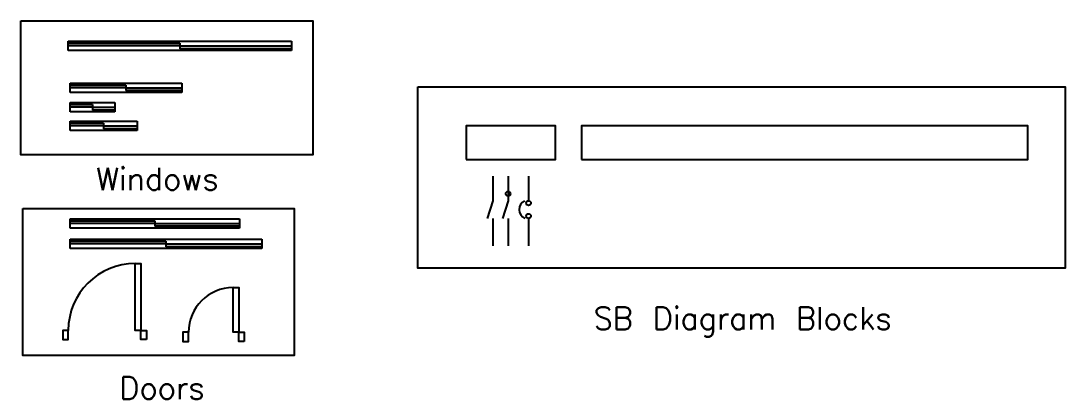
# Model space of a CAD drawing. Header units: inches. Extents: x -1037 to 4136, y -232 to 3826.
# Drawn here: x 1588 to 2149, y 3622 to 3826 of the extents above; entities that cross this region are included whole.
import ezdxf

# ---------------------------------------------------------------- set-up
doc = ezdxf.new("R2010")
doc.units = ezdxf.units.IN
doc.header["$LTSCALE"] = 20
doc.header["$MEASUREMENT"] = 0
for name, color, linetype in [('Doors', 140, 'Continuous'), ('SB_Digram', 30, 'Continuous'), ('Windows', 40, 'Continuous')]:
    doc.layers.add(name, color=color, linetype=linetype)
doc.styles.add('style1', font='txt.shx', dxfattribs={"height": 1.5})

# ---------------------------------------------------------------- blocks, each defined once
blk = doc.blocks.new('window5ft')
at = {"layer": 'Windows'}
for p, q in [((0, 0), (60, 0)), ((0, -5), (0, 0)), ((60, 0), (60, -5)), ((0, -1), (30, -1)), ((30, -2.5), (0, -2.5)), ((60, -5), (0, -5)), ((30, -1), (30, -4)), ((30, -2.5), (60, -2.5)), ((60, -4), (30, -4))]:
    blk.add_line(p, q, dxfattribs=at)
blk = doc.blocks.new('window2ft')
at = {"layer": 'Windows'}
for p, q in [((0, 0), (24, 0)), ((0, -5), (0, 0)), ((24, 0), (24, -5)), ((0, -1), (12, -1)), ((12, -2.5), (0, -2.5)), ((24, -5), (0, -5)), ((12, -1), (12, -4)), ((12, -2.5), (24, -2.5)), ((24, -4), (12, -4))]:
    blk.add_line(p, q, dxfattribs=at)
blk = doc.blocks.new('window3ft')
at = {"layer": 'Windows'}
for p, q in [((0, 0), (36, 0)), ((0, -5), (0, 0)), ((36, 0), (36, -5)), ((0, -1), (18, -1)), ((18, -2.5), (0, -2.5)), ((36, -5), (0, -5)), ((18, -1), (18, -4)), ((18, -2.5), (36, -2.5)), ((36, -4), (18, -4))]:
    blk.add_line(p, q, dxfattribs=at)
blk = doc.blocks.new('slidingdoor8ft')
at = {"layer": 'Doors'}
for p, q in [((0, 0), (91, 0)), ((0, -5), (0, 0)), ((91, 0), (91, -5)), ((0, -1), (45.5, -1)), ((45.5, -2.5), (0, -2.5)), ((91, -5), (0, -5)), ((45.5, -1), (45.5, -4)), ((45.5, -2.5), (91, -2.5)), ((91, -4), (45.5, -4))]:
    blk.add_line(p, q, dxfattribs=at)
blk = doc.blocks.new('slidingdoor9ft')
at = {"layer": 'Doors'}
for p, q in [((0, 0), (103, 0)), ((0, -5), (0, 0)), ((103, 0), (103, -5)), ((0, -1), (51.5, -1)), ((51.5, -2.5), (0, -2.5)), ((103, -5), (0, -5)), ((51.5, -1), (51.5, -4)), ((51.5, -2.5), (103, -2.5)), ((103, -4), (51.5, -4))]:
    blk.add_line(p, q, dxfattribs=at)
blk = doc.blocks.new('window10ft')
at = {"layer": 'Windows'}
for p, q in [((0, 0), (120, 0)), ((0, -5), (0, 0)), ((120, 0), (120, -5)), ((0, -1), (60, -1)), ((60, -2.5), (0, -2.5)), ((120, -5), (0, -5)), ((60, -1), (60, -4)), ((60, -2.5), (120, -2.5)), ((120, -4), (60, -4))]:
    blk.add_line(p, q, dxfattribs=at)
blk = doc.blocks.new('door3ft')
at = {"layer": 'Doors'}
for points in [[(-3, 5), (-6, 5), (-6, 41), (-3, 41)], [(-42, 5), (-45, 5), (-45, 0), (-42, 0)], [(0, 0), (-3, 0), (-3, 5), (0, 5)]]:
    blk.add_lwpolyline(points, close=True, dxfattribs=at)
blk.add_arc((-6, 5), 36, 90, 180, dxfattribs=at)
blk = doc.blocks.new('door2ft')
at = {"layer": 'Doors'}
for points in [[(-3, 5), (-6, 5), (-6, 29), (-3, 29)], [(-30, 5), (-33, 5), (-33, 0), (-30, 0)], [(0, 0), (-3, 0), (-3, 5), (0, 5)]]:
    blk.add_lwpolyline(points, close=True, dxfattribs=at)
blk.add_arc((-6, 5), 24, 90, 180, dxfattribs=at)
blk = doc.blocks.new('DB1')
at = {"layer": 'SB_Digram'}
blk.add_lwpolyline([(0, 0), (48, 0), (48, 18), (0, 18)], close=True, dxfattribs=at)
blk = doc.blocks.new('DB2')
at = {"layer": 'SB_Digram'}
blk.add_lwpolyline([(0, 0), (240, 0), (240, 18), (0, 18)], close=True, dxfattribs=at)
blk = doc.blocks.new('switch_general')
at = {"layer": 'SB_Digram'}
for p, q in [((0, 0), (0, -26.5)), ((0, -26.5), (-6, -45.5)), ((0, -45.5), (0, -75))]:
    blk.add_line(p, q, dxfattribs=at)
blk = doc.blocks.new('switch_fan')
at = {"layer": 'SB_Digram'}
for p, q in [((1838.5, 2343.5), (1838.5, 2327)), ((1838.5, 2317), (1832.5, 2298)), ((1838.5, 2322), (1838.5, 2317)), ((1838.5, 2298), (1838.5, 2268.5))]:
    blk.add_line(p, q, dxfattribs=at)
blk.add_circle((1838.5, 2324.5), 2.5, dxfattribs=at)
at = {"layer": 'SB_Digram', "style": 'style1'}
blk.add_text('R', height=3, dxfattribs=at).set_placement((1837.5, 2323))
blk = doc.blocks.new('circuit_breaker')
at = {"layer": 'SB_Digram'}
for p, q in [((0, 0), (0, -26.5)), ((0, -45.5), (0, -75))]:
    blk.add_line(p, q, dxfattribs=at)
for centre in [(0, -29), (0, -43)]:
    blk.add_circle(centre, 2.5, dxfattribs=at)
blk.add_arc((0.4, -35.9), 10.6, 117.7584, 245.2564, dxfattribs=at)

msp = doc.modelspace()

# ---------------------------------------------------------------- linework, layer by layer
at = {"layer": 'Doors'}
msp.add_lwpolyline([(1588.5, 3725), (1734.5, 3725), (1734.5, 3646), (1588.5, 3646)], close=True, dxfattribs=at)
at = {"layer": 'SB_Digram'}
msp.add_lwpolyline([(1801, 3790.5), (2149, 3790.5), (2149, 3693), (1801, 3693)], close=True, dxfattribs=at)
at = {"layer": 'Windows'}
msp.add_lwpolyline([(1587.5, 3826), (1744.5, 3826), (1744.5, 3754), (1587.5, 3754)], close=True, dxfattribs=at)

# ---------------------------------------------------------------- block references
at = {"layer": 'Doors'}
for name, p in [('slidingdoor8ft', (1614, 3719.5)), ('slidingdoor9ft', (1614, 3708.5)), ('door3ft', (1655, 3654.5)), ('door2ft', (1707.63532, 3653.47056))]:
    msp.add_blockref(name, p, dxfattribs=at)
at = {"layer": 'SB_Digram'}
for name, p in [('DB1', (1827, 3751.5)), ('DB2', (1889, 3751.5))]:
    msp.add_blockref(name, p, dxfattribs=at)
at = {"layer": 'SB_Digram', "xscale": 0.5, "yscale": 0.5, "zscale": 0.5}
for name, p in [('switch_general', (1841.25, 3742.5)), ('switch_fan', (930.25, 2570.75)), ('circuit_breaker', (1860.5, 3742.5))]:
    msp.add_blockref(name, p, dxfattribs=at)
at = {"layer": 'Windows'}
for name, p in [('window10ft', (1613, 3815)), ('window5ft', (1614, 3792.5)), ('window2ft', (1614, 3782)), ('window3ft', (1614, 3772))]:
    msp.add_blockref(name, p, dxfattribs=at)

# ---------------------------------------------------------------- texts
at = {"layer": 'Doors', "style": 'style1'}
msp.add_text('Doors', height=12, dxfattribs=at).set_placement((1640.5, 3622.5))
at = {"layer": 'SB_Digram', "style": 'style1'}
msp.add_text('SB Diagram Blocks', height=12, dxfattribs=at).set_placement((1895.5, 3660))
at = {"layer": 'Windows', "style": 'style1'}
msp.add_text('Windows', height=12, dxfattribs=at).set_placement((1628, 3735))

doc.saveas('drawing.dxf')
